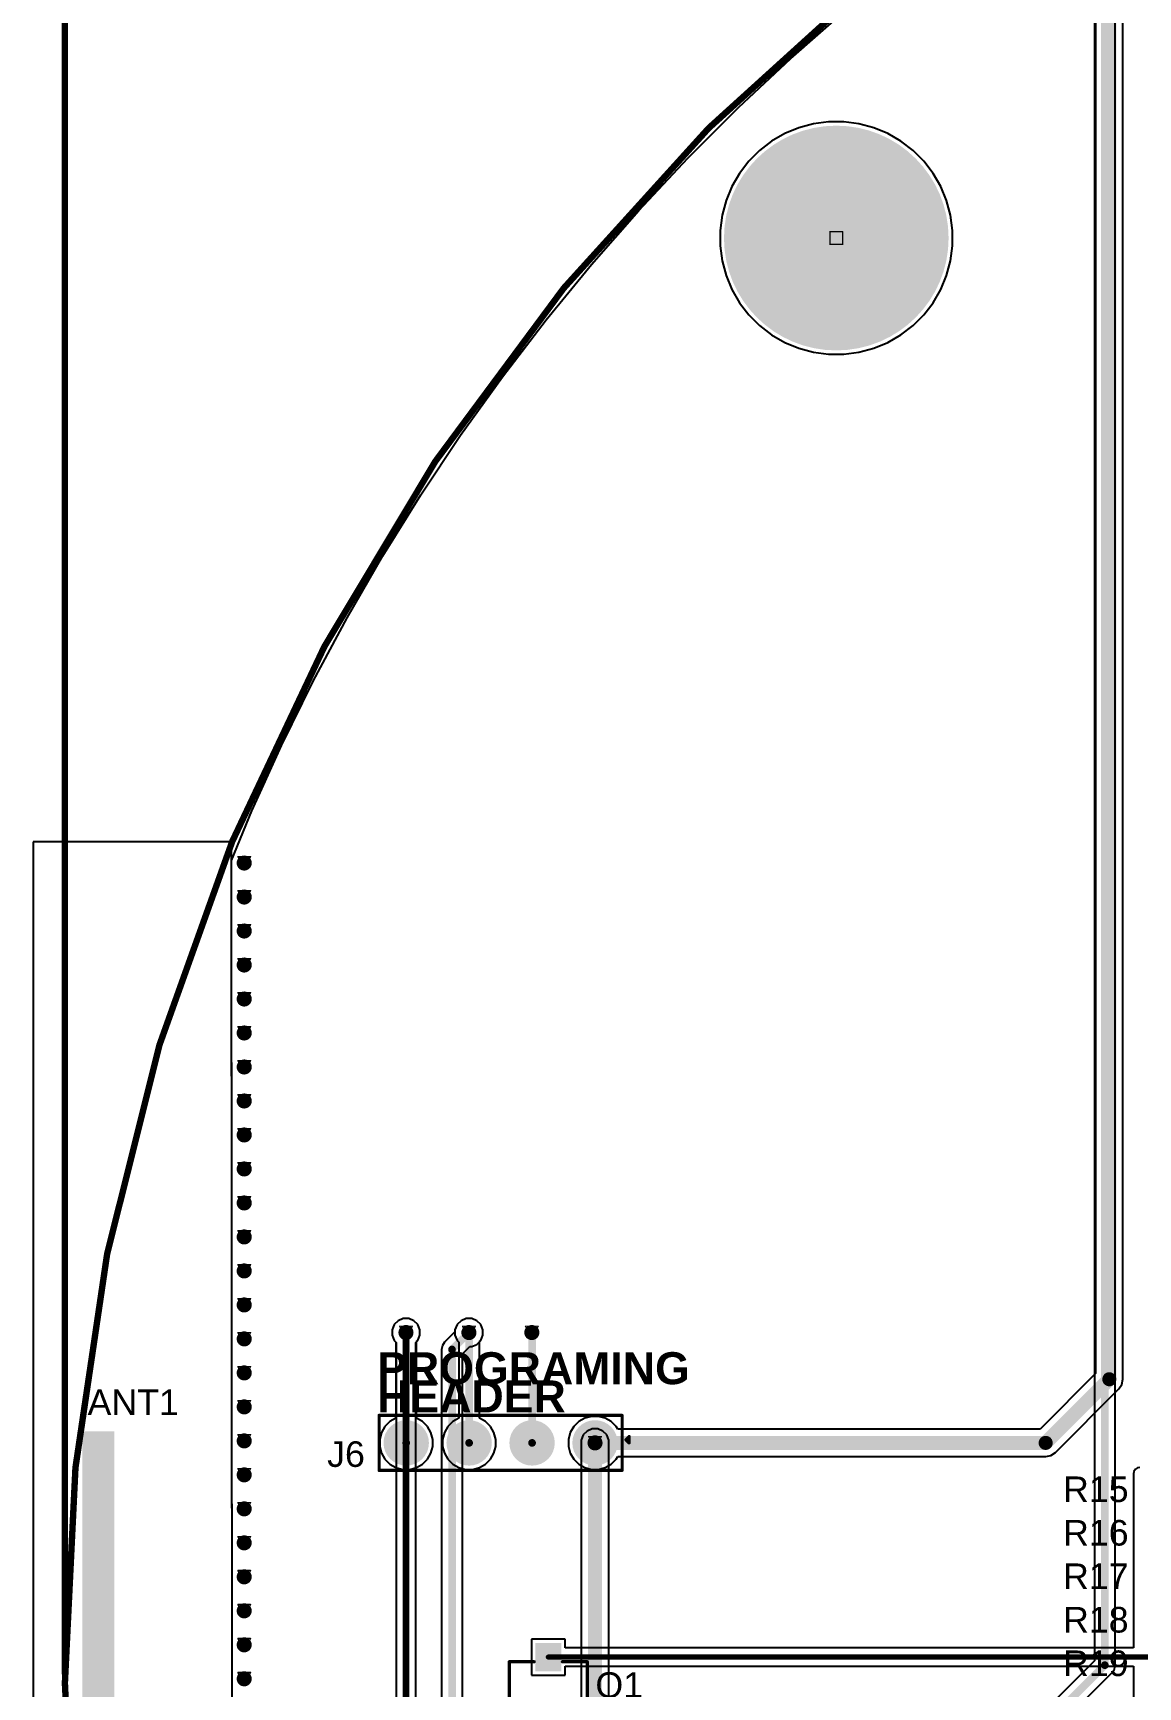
# Model space of a CAD drawing. Header units: inches. Extents: x -89 to 427, y -87 to 99.
# Drawn here: x -88.6 to -44.7, y -0.2 to 65.5 of the extents above; entities that cross this region are included whole.
import ezdxf

# ---------------------------------------------------------------- set-up
doc = ezdxf.new("R2010")
doc.units = ezdxf.units.IN
for name, color, linetype in [('Board_Outline', 56, 'Continuous'), ('Bottom Layer', 5, 'Continuous'), ('Bottom Solder', 6, 'Continuous'), ('Dimension', 6, 'Continuous'), ('Drill Drawing', 1, 'Continuous'), ('Multi-Layer', 9, 'Continuous'), ('Pad Holes', 156, 'Continuous'), ('Top Layer', 1, 'Continuous'), ('Top Overlay', 2, 'Continuous'), ('Top Paste', 8, 'Continuous'), ('Top Solder', 216, 'Continuous'), ('Via Holes', 16, 'Continuous')]:
    doc.layers.add(name, color=color, linetype=linetype)
doc.styles.add('Arial', font='', dxfattribs={"height": 0.2})
doc.styles.add('Arial_Bold', font='', dxfattribs={"height": 0.2})
doc.styles.get('Arial').set_extended_font_data('Arial')
doc.styles.get('Arial_Bold').set_extended_font_data('Arial', bold=True)

msp = doc.modelspace()

# ---------------------------------------------------------------- hatches: boundary and pattern name
at = {"layer": 'Bottom Layer'}
h = msp.add_hatch(color=5, dxfattribs=at)
edge = h.paths.add_edge_path()
edge.add_arc((-56.667, 57.379), 4.36, 0, 360)
h = msp.add_hatch(color=5, dxfattribs=at)
edge = h.paths.add_edge_path()
edge.add_arc((-80.188, 32.562), 0.3, 0, 360)
h = msp.add_hatch(color=5, dxfattribs=at)
edge = h.paths.add_edge_path()
edge.add_arc((-80.188, 31.212), 0.3, 0, 360)
h = msp.add_hatch(color=5, dxfattribs=at)
edge = h.paths.add_edge_path()
edge.add_arc((-80.188, 29.863), 0.3, 0, 360)
h = msp.add_hatch(color=5, dxfattribs=at)
edge = h.paths.add_edge_path()
edge.add_arc((-80.188, 28.513), 0.3, 0, 360)
h = msp.add_hatch(color=5, dxfattribs=at)
edge = h.paths.add_edge_path()
edge.add_arc((-80.188, 27.163), 0.3, 0, 360)
h = msp.add_hatch(color=5, dxfattribs=at)
edge = h.paths.add_edge_path()
edge.add_arc((-80.188, 25.814), 0.3, 0, 360)
h = msp.add_hatch(color=5, dxfattribs=at)
edge = h.paths.add_edge_path()
edge.add_arc((-80.188, 24.464), 0.3, 0, 360)
h = msp.add_hatch(color=5, dxfattribs=at)
edge = h.paths.add_edge_path()
edge.add_arc((-80.188, 23.114), 0.3, 0, 360)
h = msp.add_hatch(color=5, dxfattribs=at)
edge = h.paths.add_edge_path()
edge.add_arc((-80.188, 21.765), 0.3, 0, 360)
h = msp.add_hatch(color=5, dxfattribs=at)
edge = h.paths.add_edge_path()
edge.add_arc((-80.188, 20.415), 0.3, 0, 360)
h = msp.add_hatch(color=5, dxfattribs=at)
edge = h.paths.add_edge_path()
edge.add_arc((-80.188, 19.065), 0.3, 0, 360)
h = msp.add_hatch(color=5, dxfattribs=at)
edge = h.paths.add_edge_path()
edge.add_arc((-80.188, 17.716), 0.3, 0, 360)
h = msp.add_hatch(color=5, dxfattribs=at)
edge = h.paths.add_edge_path()
edge.add_arc((-80.188, 16.366), 0.3, 0, 360)
h = msp.add_hatch(color=5, dxfattribs=at)
edge = h.paths.add_edge_path()
edge.add_arc((-80.188, 15.016), 0.3, 0, 360)
h = msp.add_hatch(color=5, dxfattribs=at)
edge = h.paths.add_edge_path()
edge.add_arc((-80.188, 13.667), 0.3, 0, 360)
h = msp.add_hatch(color=5, dxfattribs=at)
edge = h.paths.add_edge_path()
edge.add_arc((-73.762, 13.919), 0.3, 0, 360)
h = msp.add_hatch(color=5, dxfattribs=at)
edge = h.paths.add_edge_path()
edge.add_arc((-71.262, 13.919), 0.3, 0, 360)
h = msp.add_hatch(color=5, dxfattribs=at)
edge = h.paths.add_edge_path()
edge.add_arc((-68.762, 13.919), 0.3, 0, 360)
h = msp.add_hatch(color=5, dxfattribs=at)
edge = h.paths.add_edge_path()
edge.add_arc((-80.188, 12.317), 0.3, 0, 360)
h = msp.add_hatch(color=5, dxfattribs=at)
edge = h.paths.add_edge_path()
edge.add_arc((-80.188, 10.967), 0.3, 0, 360)
h = msp.add_hatch(color=5, dxfattribs=at)
edge = h.paths.add_edge_path()
edge.add_arc((-80.188, 9.617), 0.3, 0, 360)
h = msp.add_hatch(color=5, dxfattribs=at)
edge = h.paths.add_edge_path()
edge.add_arc((-66.252, 9.538), 0.3, 0, 360)
h = msp.add_hatch(color=5, dxfattribs=at)
edge = h.paths.add_edge_path()
edge.add_arc((-80.188, 8.268), 0.3, 0, 360)
h = msp.add_hatch(color=5, dxfattribs=at)
edge = h.paths.add_edge_path()
edge.add_arc((-80.188, 6.918), 0.3, 0, 360)
h = msp.add_hatch(color=5, dxfattribs=at)
edge = h.paths.add_edge_path()
edge.add_arc((-80.188, 5.568), 0.3, 0, 360)
h = msp.add_hatch(color=5, dxfattribs=at)
edge = h.paths.add_edge_path()
edge.add_arc((-80.188, 4.219), 0.3, 0, 360)
h = msp.add_hatch(color=5, dxfattribs=at)
edge = h.paths.add_edge_path()
edge.add_arc((-80.188, 4.219), 0.3, 0, 360)
h = msp.add_hatch(color=5, dxfattribs=at)
edge = h.paths.add_edge_path()
edge.add_arc((-80.188, 2.869), 0.3, 0, 360)
h = msp.add_hatch(color=5, dxfattribs=at)
edge = h.paths.add_edge_path()
edge.add_arc((-80.188, 1.519), 0.3, 0, 360)
h = msp.add_hatch(color=5, dxfattribs=at)
edge = h.paths.add_edge_path()
edge.add_arc((-80.188, 0.17), 0.3, 0, 360)
at = {"layer": 'Bottom Solder'}
h = msp.add_hatch(color=6, dxfattribs=at)
edge = h.paths.add_edge_path()
edge.add_arc((-56.667, 57.379), 4.462, 0, 360)
at = {"layer": 'Multi-Layer'}
h = msp.add_hatch(color=9, dxfattribs=at)
edge = h.paths.add_edge_path()
edge.add_arc((-56.667, 57.379), 4.36, 0, 360)
at = {"layer": 'Pad Holes'}
h = msp.add_hatch(color=7, dxfattribs=at)
edge = h.paths.add_edge_path()
edge.add_arc((-56.667, 57.379), 2.5, 0, 360)
at = {"layer": 'Top Layer'}
h = msp.add_hatch(color=1, dxfattribs=at)
edge = h.paths.add_edge_path()
edge.add_arc((-56.667, 57.379), 4.36, 0, 360)
h = msp.add_hatch(color=1, dxfattribs=at)
edge = h.paths.add_edge_path()
edge.add_arc((-80.188, 32.562), 0.3, 0, 360)
h = msp.add_hatch(color=1, dxfattribs=at)
edge = h.paths.add_edge_path()
edge.add_arc((-80.188, 31.212), 0.3, 0, 360)
h = msp.add_hatch(color=1, dxfattribs=at)
edge = h.paths.add_edge_path()
edge.add_arc((-80.188, 29.863), 0.3, 0, 360)
h = msp.add_hatch(color=1, dxfattribs=at)
edge = h.paths.add_edge_path()
edge.add_arc((-80.188, 28.513), 0.3, 0, 360)
h = msp.add_hatch(color=1, dxfattribs=at)
edge = h.paths.add_edge_path()
edge.add_arc((-80.188, 27.163), 0.3, 0, 360)
h = msp.add_hatch(color=1, dxfattribs=at)
edge = h.paths.add_edge_path()
edge.add_arc((-80.188, 25.814), 0.3, 0, 360)
h = msp.add_hatch(color=1, dxfattribs=at)
edge = h.paths.add_edge_path()
edge.add_arc((-80.188, 24.464), 0.3, 0, 360)
h = msp.add_hatch(color=1, dxfattribs=at)
edge = h.paths.add_edge_path()
edge.add_arc((-80.188, 23.114), 0.3, 0, 360)
h = msp.add_hatch(color=1, dxfattribs=at)
edge = h.paths.add_edge_path()
edge.add_arc((-80.188, 21.765), 0.3, 0, 360)
h = msp.add_hatch(color=1, dxfattribs=at)
edge = h.paths.add_edge_path()
edge.add_arc((-80.188, 20.415), 0.3, 0, 360)
h = msp.add_hatch(color=1, dxfattribs=at)
edge = h.paths.add_edge_path()
edge.add_arc((-80.188, 19.065), 0.3, 0, 360)
h = msp.add_hatch(color=1, dxfattribs=at)
edge = h.paths.add_edge_path()
edge.add_arc((-80.188, 17.716), 0.3, 0, 360)
h = msp.add_hatch(color=1, dxfattribs=at)
edge = h.paths.add_edge_path()
edge.add_arc((-80.188, 16.366), 0.3, 0, 360)
h = msp.add_hatch(color=1, dxfattribs=at)
edge = h.paths.add_edge_path()
edge.add_arc((-80.188, 15.016), 0.3, 0, 360)
h = msp.add_hatch(color=1, dxfattribs=at)
edge = h.paths.add_edge_path()
edge.add_arc((-80.188, 13.667), 0.3, 0, 360)
h = msp.add_hatch(color=1, dxfattribs=at)
edge = h.paths.add_edge_path()
edge.add_arc((-73.762, 13.919), 0.3, 0, 360)
h = msp.add_hatch(color=1, dxfattribs=at)
edge = h.paths.add_edge_path()
edge.add_arc((-71.262, 13.919), 0.3, 0, 360)
h = msp.add_hatch(color=1, dxfattribs=at)
edge = h.paths.add_edge_path()
edge.add_arc((-68.762, 13.919), 0.3, 0, 360)
h = msp.add_hatch(color=1, dxfattribs=at)
edge = h.paths.add_edge_path()
edge.add_arc((-80.188, 12.317), 0.3, 0, 360)
h = msp.add_hatch(color=1, dxfattribs=at)
edge = h.paths.add_edge_path()
edge.add_arc((-80.188, 10.967), 0.3, 0, 360)
for points in [[(-85.344, 10.001), (-86.614, 10.001), (-86.614, 9.246), (-85.344, 9.246)], [(-68.518, 1.495), (-67.698, 1.495), (-67.698, 0.575), (-68.518, 0.575)]]:
    msp.add_hatch(color=1, dxfattribs=at).paths.add_polyline_path(points)
h = msp.add_hatch(color=1, dxfattribs=at)
edge = h.paths.add_edge_path()
edge.add_arc((-80.188, 9.617), 0.3, 0, 360)
h = msp.add_hatch(color=1, dxfattribs=at)
edge = h.paths.add_edge_path()
edge.add_arc((-73.752, 9.538), 0.8, 0, 360)
h = msp.add_hatch(color=1, dxfattribs=at)
edge = h.paths.add_edge_path()
edge.add_arc((-71.252, 9.538), 0.8, 0, 360)
h = msp.add_hatch(color=1, dxfattribs=at)
edge = h.paths.add_edge_path()
edge.add_arc((-68.752, 9.538), 0.8, 0, 360)
h = msp.add_hatch(color=1, dxfattribs=at)
edge = h.paths.add_edge_path()
edge.add_arc((-66.252, 9.538), 0.8, 0, 360)
h = msp.add_hatch(color=1, dxfattribs=at)
edge = h.paths.add_edge_path()
edge.add_arc((-66.252, 9.538), 0.3, 0, 360)
h = msp.add_hatch(color=1, dxfattribs=at)
edge = h.paths.add_edge_path()
edge.add_arc((-80.188, 8.268), 0.3, 0, 360)
h = msp.add_hatch(color=1, dxfattribs=at)
edge = h.paths.add_edge_path()
edge.add_arc((-80.188, 6.918), 0.3, 0, 360)
h = msp.add_hatch(color=1, dxfattribs=at)
edge = h.paths.add_edge_path()
edge.add_arc((-80.188, 5.568), 0.3, 0, 360)
h = msp.add_hatch(color=1, dxfattribs=at)
edge = h.paths.add_edge_path()
edge.add_arc((-80.188, 4.219), 0.3, 0, 360)
h = msp.add_hatch(color=1, dxfattribs=at)
edge = h.paths.add_edge_path()
edge.add_arc((-80.188, 4.219), 0.3, 0, 360)
h = msp.add_hatch(color=1, dxfattribs=at)
edge = h.paths.add_edge_path()
edge.add_arc((-80.188, 2.869), 0.3, 0, 360)
h = msp.add_hatch(color=1, dxfattribs=at)
edge = h.paths.add_edge_path()
edge.add_arc((-80.188, 1.519), 0.3, 0, 360)
h = msp.add_hatch(color=1, dxfattribs=at)
edge = h.paths.add_edge_path()
edge.add_arc((-80.188, 0.17), 0.3, 0, 360)
at = {"layer": 'Top Paste'}
h = msp.add_hatch(color=8, dxfattribs=at)
edge = h.paths.add_edge_path()
edge.add_arc((-73.752, 9.538), 0.8, 0, 360)
h = msp.add_hatch(color=8, dxfattribs=at)
edge = h.paths.add_edge_path()
edge.add_arc((-71.252, 9.538), 0.8, 0, 360)
h = msp.add_hatch(color=8, dxfattribs=at)
edge = h.paths.add_edge_path()
edge.add_arc((-68.752, 9.538), 0.8, 0, 360)
h = msp.add_hatch(color=8, dxfattribs=at)
edge = h.paths.add_edge_path()
edge.add_arc((-66.252, 9.538), 0.8, 0, 360)
msp.add_hatch(color=8, dxfattribs=at).paths.add_polyline_path([(-68.518, 1.495), (-67.698, 1.495), (-67.698, 0.575), (-68.518, 0.575)])
at = {"layer": 'Top Solder'}
h = msp.add_hatch(color=216, dxfattribs=at)
edge = h.paths.add_edge_path()
edge.add_arc((-56.667, 57.379), 4.462, 0, 360)
h = msp.add_hatch(color=216, dxfattribs=at)
edge = h.paths.add_edge_path()
edge.add_arc((-73.752, 9.538), 0.902, 0, 360)
h = msp.add_hatch(color=216, dxfattribs=at)
edge = h.paths.add_edge_path()
edge.add_arc((-71.252, 9.538), 0.902, 0, 360)
h = msp.add_hatch(color=216, dxfattribs=at)
edge = h.paths.add_edge_path()
edge.add_arc((-68.752, 9.538), 0.902, 0, 360)
h = msp.add_hatch(color=216, dxfattribs=at)
edge = h.paths.add_edge_path()
edge.add_arc((-66.252, 9.538), 0.902, 0, 360)
msp.add_hatch(color=216, dxfattribs=at).paths.add_polyline_path([(-68.619, 1.596), (-67.596, 1.596), (-67.596, 0.473), (-68.619, 0.473)])
at = {"layer": 'Via Holes'}
h = msp.add_hatch(color=7, dxfattribs=at)
edge = h.paths.add_edge_path()
edge.add_arc((-80.188, 32.562), 0.15, 0, 360)
h = msp.add_hatch(color=7, dxfattribs=at)
edge = h.paths.add_edge_path()
edge.add_arc((-80.188, 31.212), 0.15, 0, 360)
h = msp.add_hatch(color=7, dxfattribs=at)
edge = h.paths.add_edge_path()
edge.add_arc((-80.188, 29.863), 0.15, 0, 360)
h = msp.add_hatch(color=7, dxfattribs=at)
edge = h.paths.add_edge_path()
edge.add_arc((-80.188, 28.513), 0.15, 0, 360)
h = msp.add_hatch(color=7, dxfattribs=at)
edge = h.paths.add_edge_path()
edge.add_arc((-80.188, 27.163), 0.15, 0, 360)
h = msp.add_hatch(color=7, dxfattribs=at)
edge = h.paths.add_edge_path()
edge.add_arc((-80.188, 25.814), 0.15, 0, 360)
h = msp.add_hatch(color=7, dxfattribs=at)
edge = h.paths.add_edge_path()
edge.add_arc((-80.188, 24.464), 0.15, 0, 360)
h = msp.add_hatch(color=7, dxfattribs=at)
edge = h.paths.add_edge_path()
edge.add_arc((-80.188, 23.114), 0.15, 0, 360)
h = msp.add_hatch(color=7, dxfattribs=at)
edge = h.paths.add_edge_path()
edge.add_arc((-80.188, 21.765), 0.15, 0, 360)
h = msp.add_hatch(color=7, dxfattribs=at)
edge = h.paths.add_edge_path()
edge.add_arc((-80.188, 20.415), 0.15, 0, 360)
h = msp.add_hatch(color=7, dxfattribs=at)
edge = h.paths.add_edge_path()
edge.add_arc((-80.188, 19.065), 0.15, 0, 360)
h = msp.add_hatch(color=7, dxfattribs=at)
edge = h.paths.add_edge_path()
edge.add_arc((-80.188, 17.716), 0.15, 0, 360)
h = msp.add_hatch(color=7, dxfattribs=at)
edge = h.paths.add_edge_path()
edge.add_arc((-80.188, 16.366), 0.15, 0, 360)
h = msp.add_hatch(color=7, dxfattribs=at)
edge = h.paths.add_edge_path()
edge.add_arc((-80.188, 15.016), 0.15, 0, 360)
h = msp.add_hatch(color=7, dxfattribs=at)
edge = h.paths.add_edge_path()
edge.add_arc((-80.188, 13.667), 0.15, 0, 360)
h = msp.add_hatch(color=7, dxfattribs=at)
edge = h.paths.add_edge_path()
edge.add_arc((-73.762, 13.919), 0.15, 0, 360)
h = msp.add_hatch(color=7, dxfattribs=at)
edge = h.paths.add_edge_path()
edge.add_arc((-71.262, 13.919), 0.15, 0, 360)
h = msp.add_hatch(color=7, dxfattribs=at)
edge = h.paths.add_edge_path()
edge.add_arc((-68.762, 13.919), 0.15, 0, 360)
h = msp.add_hatch(color=7, dxfattribs=at)
edge = h.paths.add_edge_path()
edge.add_arc((-80.188, 12.317), 0.15, 0, 360)
h = msp.add_hatch(color=7, dxfattribs=at)
edge = h.paths.add_edge_path()
edge.add_arc((-80.188, 10.967), 0.15, 0, 360)
h = msp.add_hatch(color=7, dxfattribs=at)
edge = h.paths.add_edge_path()
edge.add_arc((-80.188, 9.617), 0.15, 0, 360)
h = msp.add_hatch(color=7, dxfattribs=at)
edge = h.paths.add_edge_path()
edge.add_arc((-66.252, 9.538), 0.15, 0, 360)
h = msp.add_hatch(color=7, dxfattribs=at)
edge = h.paths.add_edge_path()
edge.add_arc((-80.188, 8.268), 0.15, 0, 360)
h = msp.add_hatch(color=7, dxfattribs=at)
edge = h.paths.add_edge_path()
edge.add_arc((-80.188, 6.918), 0.15, 0, 360)
h = msp.add_hatch(color=7, dxfattribs=at)
edge = h.paths.add_edge_path()
edge.add_arc((-80.188, 5.568), 0.15, 0, 360)
h = msp.add_hatch(color=7, dxfattribs=at)
edge = h.paths.add_edge_path()
edge.add_arc((-80.188, 4.219), 0.15, 0, 360)
h = msp.add_hatch(color=7, dxfattribs=at)
edge = h.paths.add_edge_path()
edge.add_arc((-80.188, 4.219), 0.15, 0, 360)
h = msp.add_hatch(color=7, dxfattribs=at)
edge = h.paths.add_edge_path()
edge.add_arc((-80.188, 2.869), 0.15, 0, 360)
h = msp.add_hatch(color=7, dxfattribs=at)
edge = h.paths.add_edge_path()
edge.add_arc((-80.188, 1.519), 0.15, 0, 360)
h = msp.add_hatch(color=7, dxfattribs=at)
edge = h.paths.add_edge_path()
edge.add_arc((-80.188, 0.17), 0.15, 0, 360)

# ---------------------------------------------------------------- linework, layer by layer
at = {"layer": 'Board_Outline'}
for points, const_width in [([(87.312, 0, 1), (-87.312, 0, 1)], 0.254), ([(-87.376, 0, 1), (-87.249, 0, 1)], 0.127)]:
    msp.add_lwpolyline(points, format="xyb", close=True, dxfattribs=dict(at, const_width=const_width))
at = {"layer": 'Bottom Layer'}
for p, q in [((-46.414, 68.758), (-46.414, 0.883)), ((-45.585, 0.711), (-45.585, 68.586)), ((-58.469, 64.511), (-56.327, 66.39)), ((-60.549, 62.563), (-58.469, 64.511)), ((-62.563, 60.549), (-60.549, 62.563)), ((-58.154, 61.757), (-58.712, 61.526)), ((-57.569, 61.914), (-58.154, 61.757)), ((-56.97, 61.993), (-57.569, 61.914)), ((-56.365, 61.993), (-56.97, 61.993)), ((-55.765, 61.914), (-56.365, 61.993)), ((-55.181, 61.757), (-55.765, 61.914)), ((-54.622, 61.526), (-55.181, 61.757)), ((-59.236, 61.223), (-59.716, 60.855)), ((-58.712, 61.526), (-59.236, 61.223)), ((-54.098, 61.223), (-54.622, 61.526)), ((-53.619, 60.855), (-54.098, 61.223)), ((-64.511, 58.469), (-62.563, 60.549)), ((-60.144, 60.427), (-60.512, 59.948)), ((-59.716, 60.855), (-60.144, 60.427)), ((-53.191, 60.427), (-53.619, 60.855)), ((-52.823, 59.948), (-53.191, 60.427)), ((-60.512, 59.948), (-60.814, 59.424)), ((-52.52, 59.424), (-52.823, 59.948)), ((-60.814, 59.424), (-61.046, 58.865)), ((-52.289, 58.865), (-52.52, 59.424)), ((-66.39, 56.327), (-64.511, 58.469)), ((-61.046, 58.865), (-61.202, 58.281)), ((-52.132, 58.281), (-52.289, 58.865)), ((-61.202, 58.281), (-61.281, 57.681)), ((-52.053, 57.681), (-52.132, 58.281)), ((-61.281, 57.681), (-61.281, 57.076)), ((-52.053, 57.076), (-52.053, 57.681)), ((-61.281, 57.076), (-61.202, 56.477)), ((-61.202, 56.477), (-61.046, 55.892)), ((-52.289, 55.892), (-52.132, 56.477)), ((-52.132, 56.477), (-52.053, 57.076)), ((-68.197, 54.125), (-66.39, 56.327)), ((-61.046, 55.892), (-60.814, 55.334)), ((-52.52, 55.334), (-52.289, 55.892)), ((-60.814, 55.334), (-60.512, 54.81)), ((-52.823, 54.81), (-52.52, 55.334)), ((-60.512, 54.81), (-60.144, 54.33)), ((-53.191, 54.33), (-52.823, 54.81)), ((-69.931, 51.865), (-68.197, 54.125)), ((-60.144, 54.33), (-59.716, 53.902)), ((-59.716, 53.902), (-59.236, 53.534)), ((-54.098, 53.534), (-53.619, 53.902)), ((-53.619, 53.902), (-53.191, 54.33)), ((-59.236, 53.534), (-58.712, 53.232)), ((-58.712, 53.232), (-58.154, 53)), ((-55.181, 53), (-54.622, 53.232)), ((-54.622, 53.232), (-54.098, 53.534)), ((-58.154, 53), (-57.569, 52.844)), ((-57.569, 52.844), (-56.97, 52.765)), ((-56.97, 52.765), (-56.365, 52.765)), ((-56.365, 52.765), (-55.765, 52.844)), ((-55.765, 52.844), (-55.181, 53)), ((-71.591, 49.549), (-69.931, 51.865)), ((-73.174, 47.18), (-71.591, 49.549)), ((-74.678, 44.76), (-73.174, 47.18)), ((-76.103, 42.293), (-74.678, 44.76)), ((-77.446, 39.78), (-76.103, 42.293)), ((-78.706, 37.225), (-77.446, 39.78)), ((-79.882, 34.63), (-78.706, 37.225)), ((-80.698, 32.66), (-79.882, 34.63)), ((-80.644, -32.791), (-80.698, 32.66)), ((-73.872, 14.473), (-74.075, 14.389)), ((-73.651, 14.473), (-73.872, 14.473)), ((-73.448, 14.389), (-73.651, 14.473)), ((-71.372, 14.473), (-71.575, 14.389)), ((-71.151, 14.473), (-71.372, 14.473)), ((-70.948, 14.389), (-71.151, 14.473)), ((-74.231, 14.233), (-74.316, 14.029)), ((-74.316, 14.029), (-74.316, 13.809)), ((-74.316, 13.809), (-74.231, 13.605)), ((-74.075, 14.389), (-74.231, 14.233)), ((-73.292, 14.233), (-73.448, 14.389)), ((-73.208, 14.029), (-73.292, 14.233)), ((-73.292, 13.605), (-73.208, 13.809)), ((-73.208, 13.809), (-73.208, 14.029)), ((-71.816, 13.951), (-72.226, 13.541)), ((-71.731, 14.233), (-71.816, 14.029)), ((-71.816, 14.029), (-71.816, 13.951)), ((-71.575, 14.389), (-71.731, 14.233)), ((-70.792, 14.233), (-70.948, 14.389)), ((-70.708, 14.029), (-70.792, 14.233)), ((-70.792, 13.605), (-70.708, 13.809)), ((-70.708, 13.809), (-70.708, 14.029)), ((-74.231, 13.605), (-74.15, 13.524)), ((-74.15, 13.524), (-74.15, -6.666)), ((-73.373, 13.524), (-73.292, 13.605)), ((-73.373, -6.666), (-73.373, 13.524)), ((-72.316, 13.407), (-72.347, 13.248)), ((-72.347, 13.248), (-72.347, -5.981)), ((-72.226, 13.541), (-72.316, 13.407)), ((-71.518, 13.076), (-71.23, 13.365)), ((-71.23, 13.365), (-71.151, 13.365)), ((-71.151, 13.365), (-70.948, 13.45)), ((-70.948, 13.45), (-70.792, 13.605)), ((-71.518, -5.981), (-71.518, 13.076)), ((-66.722, 9.852), (-66.806, 9.648)), ((-66.566, 10.007), (-66.722, 9.852)), ((-66.363, 10.092), (-66.566, 10.007)), ((-66.142, 10.092), (-66.363, 10.092)), ((-65.939, 10.007), (-66.142, 10.092)), ((-65.783, 9.852), (-65.939, 10.007)), ((-65.698, 9.648), (-65.783, 9.852)), ((-66.806, 9.648), (-66.806, 9.428)), ((-66.806, 9.428), (-66.796, 9.403)), ((-66.796, 9.403), (-66.796, -2.603)), ((-65.709, 9.403), (-65.698, 9.428)), ((-65.709, -2.829), (-65.709, 9.403)), ((-65.698, 9.428), (-65.698, 9.648)), ((-46.414, 0.883), (-50.083, -2.786)), ((-45.617, 0.553), (-45.585, 0.711)), ((-49.618, -3.493), (-45.706, 0.418)), ((-45.706, 0.418), (-45.617, 0.553))]:
    msp.add_line(p, q, dxfattribs=at)
for points, const_width in [([(-45.999, 0.711), (-45.999, 68.758)], 0.305), ([(-73.762, -7.061), (-73.762, 13.945)], 0.254), ([(-71.933, 13.248), (-71.262, 13.919)], 0.305), ([(-71.933, -6.35), (-71.933, 13.248)], 0.305), ([(-66.252, -2.829), (-66.252, 9.538)], 0.559), ([(-49.911, -3.2), (-45.999, 0.711)], 0.305)]:
    msp.add_lwpolyline(points, dxfattribs=dict(at, const_width=const_width))
for points, const_width in [([(-73.825, 13.945, 1), (-73.698, 13.945, 1)], 0.127), ([(-71.338, 13.919, 1), (-71.185, 13.919, 1)], 0.152), ([(-72.009, 13.248, 1), (-71.857, 13.248, 1)], 0.152), ([(-72.009, 13.248, 1), (-71.857, 13.248, 1)], 0.152), ([(-66.392, 9.538, 1), (-66.113, 9.538, 1)], 0.279), ([(-46.076, 0.711, 1), (-45.923, 0.711, 1)], 0.152), ([(-46.076, 0.711, 1), (-45.923, 0.711, 1)], 0.152)]:
    msp.add_lwpolyline(points, format="xyb", close=True, dxfattribs=dict(at, const_width=const_width))
at = {"layer": 'Dimension', "const_width": 0.254}
msp.add_lwpolyline([(-87.312, 0.381), (-87.312, 98.831)], dxfattribs=at)
at = {"layer": 'Dimension', "const_width": 0.127}
msp.add_lwpolyline([(-87.376, 0.381, 1), (-87.249, 0.381, 1)], format="xyb", close=True, dxfattribs=at)
at = {"layer": 'Drill Drawing', "const_width": 0.0508}
for points in [[(-56.921, 57.633), (-56.413, 57.633)], [(-56.921, 57.125), (-56.921, 57.633)], [(-56.921, 57.125), (-56.413, 57.125)], [(-56.413, 57.125), (-56.413, 57.633)], [(-80.442, 32.816), (-79.934, 32.816)], [(-80.442, 32.816), (-80.188, 32.308)], [(-80.188, 32.308), (-79.934, 32.816)], [(-80.442, 31.466), (-79.934, 31.466)], [(-80.442, 31.466), (-80.188, 30.958)], [(-80.188, 30.958), (-79.934, 31.466)], [(-80.442, 30.117), (-79.934, 30.117)], [(-80.442, 30.117), (-80.188, 29.609)], [(-80.188, 29.609), (-79.934, 30.117)], [(-80.442, 28.767), (-79.934, 28.767)], [(-80.442, 28.767), (-80.188, 28.259)], [(-80.188, 28.259), (-79.934, 28.767)], [(-80.442, 27.417), (-79.934, 27.417)], [(-80.442, 27.417), (-80.188, 26.909)], [(-80.188, 26.909), (-79.934, 27.417)], [(-80.442, 26.068), (-79.934, 26.068)], [(-80.442, 26.068), (-80.188, 25.56)], [(-80.188, 25.56), (-79.934, 26.068)], [(-80.442, 24.718), (-79.934, 24.718)], [(-80.442, 24.718), (-80.188, 24.21)], [(-80.188, 24.21), (-79.934, 24.718)], [(-80.442, 23.368), (-79.934, 23.368)], [(-80.442, 23.368), (-80.188, 22.86)], [(-80.188, 22.86), (-79.934, 23.368)], [(-80.442, 22.019), (-79.934, 22.019)], [(-80.442, 22.019), (-80.188, 21.511)], [(-80.188, 21.511), (-79.934, 22.019)], [(-80.442, 20.669), (-79.934, 20.669)], [(-80.442, 20.669), (-80.188, 20.161)], [(-80.188, 20.161), (-79.934, 20.669)], [(-80.442, 19.319), (-79.934, 19.319)], [(-80.442, 19.319), (-80.188, 18.811)], [(-80.188, 18.811), (-79.934, 19.319)], [(-80.442, 17.97), (-79.934, 17.97)], [(-80.442, 17.97), (-80.188, 17.462)], [(-80.188, 17.462), (-79.934, 17.97)], [(-80.442, 16.62), (-79.934, 16.62)], [(-80.442, 16.62), (-80.188, 16.112)], [(-80.188, 16.112), (-79.934, 16.62)], [(-80.442, 15.27), (-79.934, 15.27)], [(-80.442, 15.27), (-80.188, 14.762)], [(-80.188, 14.762), (-79.934, 15.27)], [(-80.442, 13.921), (-79.934, 13.921)], [(-80.442, 13.921), (-80.188, 13.413)], [(-80.188, 13.413), (-79.934, 13.921)], [(-74.016, 14.173), (-73.508, 14.173)], [(-74.016, 14.173), (-73.762, 13.665)], [(-73.762, 13.665), (-73.508, 14.173)], [(-71.516, 14.173), (-71.008, 14.173)], [(-71.516, 14.173), (-71.262, 13.665)], [(-71.262, 13.665), (-71.008, 14.173)], [(-69.016, 14.173), (-68.508, 14.173)], [(-69.016, 14.173), (-68.762, 13.665)], [(-68.762, 13.665), (-68.508, 14.173)], [(-80.442, 12.571), (-79.934, 12.571)], [(-80.442, 12.571), (-80.188, 12.063)], [(-80.188, 12.063), (-79.934, 12.571)], [(-80.442, 11.221), (-79.934, 11.221)], [(-80.442, 11.221), (-80.188, 10.713)], [(-80.188, 10.713), (-79.934, 11.221)], [(-80.442, 9.871), (-79.934, 9.871)], [(-80.442, 9.871), (-80.188, 9.363)], [(-80.188, 9.363), (-79.934, 9.871)], [(-66.506, 9.792), (-65.998, 9.792)], [(-66.506, 9.792), (-66.252, 9.284)], [(-66.252, 9.284), (-65.998, 9.792)], [(-80.442, 8.522), (-79.934, 8.522)], [(-80.442, 8.522), (-80.188, 8.014)], [(-80.188, 8.014), (-79.934, 8.522)], [(-80.442, 7.172), (-79.934, 7.172)], [(-80.442, 7.172), (-80.188, 6.664)], [(-80.188, 6.664), (-79.934, 7.172)], [(-80.442, 5.822), (-79.934, 5.822)], [(-80.442, 5.822), (-80.188, 5.314)], [(-80.188, 5.314), (-79.934, 5.822)], [(-80.442, 4.473), (-79.934, 4.473)], [(-80.442, 4.473), (-80.188, 3.965)], [(-80.188, 3.965), (-79.934, 4.473)], [(-80.442, 3.123), (-79.934, 3.123)], [(-80.442, 3.123), (-80.188, 2.615)], [(-80.188, 2.615), (-79.934, 3.123)], [(-80.442, 1.773), (-79.934, 1.773)], [(-80.442, 1.773), (-80.188, 1.265)], [(-80.188, 1.265), (-79.934, 1.773)], [(-80.442, 0.424), (-79.934, 0.424)], [(-80.442, 0.424), (-80.188, -0.084)], [(-80.188, -0.084), (-79.934, 0.424)]]:
    msp.add_lwpolyline(points, dxfattribs=at)
at = {"layer": 'Drill Drawing', "const_width": 0.0254}
for points in [[(-56.934, 57.633, 1), (-56.909, 57.633, 1)], [(-56.934, 57.633, 1), (-56.909, 57.633, 1)], [(-56.934, 57.125, 1), (-56.909, 57.125, 1)], [(-56.934, 57.125, 1), (-56.909, 57.125, 1)], [(-56.426, 57.633, 1), (-56.401, 57.633, 1)], [(-56.426, 57.633, 1), (-56.401, 57.633, 1)], [(-56.426, 57.125, 1), (-56.401, 57.125, 1)], [(-56.426, 57.125, 1), (-56.401, 57.125, 1)], [(-80.454, 32.816, 1), (-80.429, 32.816, 1)], [(-80.454, 32.816, 1), (-80.429, 32.816, 1)], [(-79.947, 32.816, 1), (-79.921, 32.816, 1)], [(-79.947, 32.816, 1), (-79.921, 32.816, 1)], [(-80.201, 32.308, 1), (-80.175, 32.308, 1)], [(-80.201, 32.308, 1), (-80.175, 32.308, 1)], [(-80.454, 31.466, 1), (-80.429, 31.466, 1)], [(-80.454, 31.466, 1), (-80.429, 31.466, 1)], [(-80.201, 30.958, 1), (-80.175, 30.958, 1)], [(-80.201, 30.958, 1), (-80.175, 30.958, 1)], [(-79.947, 31.466, 1), (-79.921, 31.466, 1)], [(-79.947, 31.466, 1), (-79.921, 31.466, 1)], [(-80.454, 30.117, 1), (-80.429, 30.117, 1)], [(-80.454, 30.117, 1), (-80.429, 30.117, 1)], [(-80.201, 29.609, 1), (-80.175, 29.609, 1)], [(-80.201, 29.609, 1), (-80.175, 29.609, 1)], [(-79.947, 30.117, 1), (-79.921, 30.117, 1)], [(-79.947, 30.117, 1), (-79.921, 30.117, 1)], [(-80.454, 28.767, 1), (-80.429, 28.767, 1)], [(-80.454, 28.767, 1), (-80.429, 28.767, 1)], [(-80.201, 28.259, 1), (-80.175, 28.259, 1)], [(-80.201, 28.259, 1), (-80.175, 28.259, 1)], [(-79.947, 28.767, 1), (-79.921, 28.767, 1)], [(-79.947, 28.767, 1), (-79.921, 28.767, 1)], [(-80.454, 27.417, 1), (-80.429, 27.417, 1)], [(-80.454, 27.417, 1), (-80.429, 27.417, 1)], [(-80.201, 26.909, 1), (-80.175, 26.909, 1)], [(-80.201, 26.909, 1), (-80.175, 26.909, 1)], [(-79.947, 27.417, 1), (-79.921, 27.417, 1)], [(-79.947, 27.417, 1), (-79.921, 27.417, 1)], [(-80.454, 26.068, 1), (-80.429, 26.068, 1)], [(-80.454, 26.068, 1), (-80.429, 26.068, 1)], [(-79.947, 26.068, 1), (-79.921, 26.068, 1)], [(-79.947, 26.068, 1), (-79.921, 26.068, 1)], [(-80.201, 25.56, 1), (-80.175, 25.56, 1)], [(-80.201, 25.56, 1), (-80.175, 25.56, 1)], [(-80.454, 24.718, 1), (-80.429, 24.718, 1)], [(-80.454, 24.718, 1), (-80.429, 24.718, 1)], [(-79.947, 24.718, 1), (-79.921, 24.718, 1)], [(-79.947, 24.718, 1), (-79.921, 24.718, 1)], [(-80.201, 24.21, 1), (-80.175, 24.21, 1)], [(-80.201, 24.21, 1), (-80.175, 24.21, 1)], [(-80.454, 23.368, 1), (-80.429, 23.368, 1)], [(-80.454, 23.368, 1), (-80.429, 23.368, 1)], [(-79.947, 23.368, 1), (-79.921, 23.368, 1)], [(-79.947, 23.368, 1), (-79.921, 23.368, 1)], [(-80.201, 22.86, 1), (-80.175, 22.86, 1)], [(-80.201, 22.86, 1), (-80.175, 22.86, 1)], [(-80.454, 22.019, 1), (-80.429, 22.019, 1)], [(-80.454, 22.019, 1), (-80.429, 22.019, 1)], [(-79.947, 22.019, 1), (-79.921, 22.019, 1)], [(-79.947, 22.019, 1), (-79.921, 22.019, 1)], [(-80.201, 21.511, 1), (-80.175, 21.511, 1)], [(-80.201, 21.511, 1), (-80.175, 21.511, 1)], [(-80.454, 20.669, 1), (-80.429, 20.669, 1)], [(-80.454, 20.669, 1), (-80.429, 20.669, 1)], [(-79.947, 20.669, 1), (-79.921, 20.669, 1)], [(-79.947, 20.669, 1), (-79.921, 20.669, 1)], [(-80.201, 20.161, 1), (-80.175, 20.161, 1)], [(-80.201, 20.161, 1), (-80.175, 20.161, 1)], [(-80.454, 19.319, 1), (-80.429, 19.319, 1)], [(-80.454, 19.319, 1), (-80.429, 19.319, 1)], [(-79.947, 19.319, 1), (-79.921, 19.319, 1)], [(-79.947, 19.319, 1), (-79.921, 19.319, 1)], [(-80.201, 18.811, 1), (-80.175, 18.811, 1)], [(-80.201, 18.811, 1), (-80.175, 18.811, 1)], [(-80.454, 17.97, 1), (-80.429, 17.97, 1)], [(-80.454, 17.97, 1), (-80.429, 17.97, 1)], [(-79.947, 17.97, 1), (-79.921, 17.97, 1)], [(-79.947, 17.97, 1), (-79.921, 17.97, 1)], [(-80.201, 17.462, 1), (-80.175, 17.462, 1)], [(-80.201, 17.462, 1), (-80.175, 17.462, 1)], [(-80.454, 16.62, 1), (-80.429, 16.62, 1)], [(-80.454, 16.62, 1), (-80.429, 16.62, 1)], [(-79.947, 16.62, 1), (-79.921, 16.62, 1)], [(-79.947, 16.62, 1), (-79.921, 16.62, 1)], [(-80.201, 16.112, 1), (-80.175, 16.112, 1)], [(-80.201, 16.112, 1), (-80.175, 16.112, 1)], [(-80.454, 15.27, 1), (-80.429, 15.27, 1)], [(-80.454, 15.27, 1), (-80.429, 15.27, 1)], [(-79.947, 15.27, 1), (-79.921, 15.27, 1)], [(-79.947, 15.27, 1), (-79.921, 15.27, 1)], [(-80.201, 14.762, 1), (-80.175, 14.762, 1)], [(-80.201, 14.762, 1), (-80.175, 14.762, 1)], [(-80.454, 13.921, 1), (-80.429, 13.921, 1)], [(-80.454, 13.921, 1), (-80.429, 13.921, 1)], [(-79.947, 13.921, 1), (-79.921, 13.921, 1)], [(-79.947, 13.921, 1), (-79.921, 13.921, 1)], [(-74.028, 14.173, 1), (-74.003, 14.173, 1)], [(-74.028, 14.173, 1), (-74.003, 14.173, 1)], [(-73.52, 14.173, 1), (-73.495, 14.173, 1)], [(-73.52, 14.173, 1), (-73.495, 14.173, 1)], [(-71.528, 14.173, 1), (-71.503, 14.173, 1)], [(-71.528, 14.173, 1), (-71.503, 14.173, 1)], [(-71.02, 14.173, 1), (-70.995, 14.173, 1)], [(-71.02, 14.173, 1), (-70.995, 14.173, 1)], [(-69.028, 14.173, 1), (-69.003, 14.173, 1)], [(-69.028, 14.173, 1), (-69.003, 14.173, 1)], [(-68.52, 14.173, 1), (-68.495, 14.173, 1)], [(-68.52, 14.173, 1), (-68.495, 14.173, 1)], [(-80.201, 13.413, 1), (-80.175, 13.413, 1)], [(-80.201, 13.413, 1), (-80.175, 13.413, 1)], [(-73.774, 13.665, 1), (-73.749, 13.665, 1)], [(-73.774, 13.665, 1), (-73.749, 13.665, 1)], [(-71.274, 13.665, 1), (-71.249, 13.665, 1)], [(-71.274, 13.665, 1), (-71.249, 13.665, 1)], [(-68.774, 13.665, 1), (-68.749, 13.665, 1)], [(-68.774, 13.665, 1), (-68.749, 13.665, 1)], [(-80.454, 12.571, 1), (-80.429, 12.571, 1)], [(-80.454, 12.571, 1), (-80.429, 12.571, 1)], [(-79.947, 12.571, 1), (-79.921, 12.571, 1)], [(-79.947, 12.571, 1), (-79.921, 12.571, 1)], [(-80.201, 12.063, 1), (-80.175, 12.063, 1)], [(-80.201, 12.063, 1), (-80.175, 12.063, 1)], [(-80.454, 11.221, 1), (-80.429, 11.221, 1)], [(-80.454, 11.221, 1), (-80.429, 11.221, 1)], [(-79.947, 11.221, 1), (-79.921, 11.221, 1)], [(-79.947, 11.221, 1), (-79.921, 11.221, 1)], [(-80.201, 10.713, 1), (-80.175, 10.713, 1)], [(-80.201, 10.713, 1), (-80.175, 10.713, 1)], [(-80.454, 9.871, 1), (-80.429, 9.871, 1)], [(-80.454, 9.871, 1), (-80.429, 9.871, 1)], [(-79.947, 9.871, 1), (-79.921, 9.871, 1)], [(-79.947, 9.871, 1), (-79.921, 9.871, 1)], [(-80.201, 9.363, 1), (-80.175, 9.363, 1)], [(-80.201, 9.363, 1), (-80.175, 9.363, 1)], [(-66.519, 9.792, 1), (-66.494, 9.792, 1)], [(-66.519, 9.792, 1), (-66.494, 9.792, 1)], [(-66.265, 9.284, 1), (-66.24, 9.284, 1)], [(-66.265, 9.284, 1), (-66.24, 9.284, 1)], [(-66.011, 9.792, 1), (-65.986, 9.792, 1)], [(-66.011, 9.792, 1), (-65.986, 9.792, 1)], [(-80.454, 8.522, 1), (-80.429, 8.522, 1)], [(-80.454, 8.522, 1), (-80.429, 8.522, 1)], [(-79.947, 8.522, 1), (-79.921, 8.522, 1)], [(-79.947, 8.522, 1), (-79.921, 8.522, 1)], [(-80.201, 8.014, 1), (-80.175, 8.014, 1)], [(-80.201, 8.014, 1), (-80.175, 8.014, 1)], [(-80.454, 7.172, 1), (-80.429, 7.172, 1)], [(-80.454, 7.172, 1), (-80.429, 7.172, 1)], [(-80.201, 6.664, 1), (-80.175, 6.664, 1)], [(-80.201, 6.664, 1), (-80.175, 6.664, 1)], [(-79.947, 7.172, 1), (-79.921, 7.172, 1)], [(-79.947, 7.172, 1), (-79.921, 7.172, 1)], [(-80.454, 5.822, 1), (-80.429, 5.822, 1)], [(-80.454, 5.822, 1), (-80.429, 5.822, 1)], [(-80.201, 5.314, 1), (-80.175, 5.314, 1)], [(-80.201, 5.314, 1), (-80.175, 5.314, 1)], [(-79.947, 5.822, 1), (-79.921, 5.822, 1)], [(-79.947, 5.822, 1), (-79.921, 5.822, 1)], [(-80.454, 4.473, 1), (-80.429, 4.473, 1)], [(-80.454, 4.473, 1), (-80.429, 4.473, 1)], [(-80.201, 3.965, 1), (-80.175, 3.965, 1)], [(-80.201, 3.965, 1), (-80.175, 3.965, 1)], [(-79.947, 4.473, 1), (-79.921, 4.473, 1)], [(-79.947, 4.473, 1), (-79.921, 4.473, 1)], [(-80.454, 3.123, 1), (-80.429, 3.123, 1)], [(-80.454, 3.123, 1), (-80.429, 3.123, 1)], [(-80.201, 2.615, 1), (-80.175, 2.615, 1)], [(-80.201, 2.615, 1), (-80.175, 2.615, 1)], [(-79.947, 3.123, 1), (-79.921, 3.123, 1)], [(-79.947, 3.123, 1), (-79.921, 3.123, 1)], [(-80.454, 1.773, 1), (-80.429, 1.773, 1)], [(-80.454, 1.773, 1), (-80.429, 1.773, 1)], [(-79.947, 1.773, 1), (-79.921, 1.773, 1)], [(-79.947, 1.773, 1), (-79.921, 1.773, 1)], [(-80.201, 1.265, 1), (-80.175, 1.265, 1)], [(-80.201, 1.265, 1), (-80.175, 1.265, 1)], [(-80.454, 0.424, 1), (-80.429, 0.424, 1)], [(-80.454, 0.424, 1), (-80.429, 0.424, 1)], [(-79.947, 0.424, 1), (-79.921, 0.424, 1)], [(-79.947, 0.424, 1), (-79.921, 0.424, 1)], [(-80.201, -0.084, 1), (-80.175, -0.084, 1)], [(-80.201, -0.084, 1), (-80.175, -0.084, 1)]]:
    msp.add_lwpolyline(points, format="xyb", close=True, dxfattribs=at)
at = {"layer": 'Multi-Layer'}
for p, q in [((-88.57, 33.401), (-88.576, -33.63)), ((-80.698, 33.401), (-88.57, 33.401)), ((-80.643, -33.63), (-80.698, 33.401))]:
    msp.add_line(p, q, dxfattribs=at)
at = {"layer": 'Top Layer'}
for p, q in [((-58.469, 64.511), (-56.327, 66.39)), ((-46.365, 66.167), (-46.365, 12.29)), ((-45.278, 12.065), (-45.278, 65.942)), ((-60.549, 62.563), (-58.469, 64.511)), ((-62.563, 60.549), (-60.549, 62.563)), ((-58.154, 61.757), (-58.712, 61.526)), ((-57.569, 61.914), (-58.154, 61.757)), ((-56.97, 61.993), (-57.569, 61.914)), ((-56.365, 61.993), (-56.97, 61.993)), ((-55.765, 61.914), (-56.365, 61.993)), ((-55.181, 61.757), (-55.765, 61.914)), ((-54.622, 61.526), (-55.181, 61.757)), ((-59.236, 61.223), (-59.716, 60.855)), ((-58.712, 61.526), (-59.236, 61.223)), ((-54.098, 61.223), (-54.622, 61.526)), ((-53.619, 60.855), (-54.098, 61.223)), ((-64.511, 58.469), (-62.563, 60.549)), ((-60.144, 60.427), (-60.512, 59.948)), ((-59.716, 60.855), (-60.144, 60.427)), ((-53.191, 60.427), (-53.619, 60.855)), ((-52.823, 59.948), (-53.191, 60.427)), ((-60.512, 59.948), (-60.814, 59.424)), ((-52.52, 59.424), (-52.823, 59.948)), ((-60.814, 59.424), (-61.046, 58.865)), ((-52.289, 58.865), (-52.52, 59.424)), ((-66.39, 56.327), (-64.511, 58.469)), ((-61.046, 58.865), (-61.202, 58.281)), ((-52.132, 58.281), (-52.289, 58.865)), ((-61.202, 58.281), (-61.281, 57.681)), ((-52.053, 57.681), (-52.132, 58.281)), ((-61.281, 57.681), (-61.281, 57.076)), ((-52.053, 57.076), (-52.053, 57.681)), ((-61.281, 57.076), (-61.202, 56.477)), ((-61.202, 56.477), (-61.046, 55.892)), ((-52.289, 55.892), (-52.132, 56.477)), ((-52.132, 56.477), (-52.053, 57.076)), ((-68.197, 54.125), (-66.39, 56.327)), ((-61.046, 55.892), (-60.814, 55.334)), ((-52.52, 55.334), (-52.289, 55.892)), ((-60.814, 55.334), (-60.512, 54.81)), ((-52.823, 54.81), (-52.52, 55.334)), ((-60.512, 54.81), (-60.144, 54.33)), ((-53.191, 54.33), (-52.823, 54.81)), ((-69.931, 51.865), (-68.197, 54.125)), ((-60.144, 54.33), (-59.716, 53.902)), ((-59.716, 53.902), (-59.236, 53.534)), ((-54.098, 53.534), (-53.619, 53.902)), ((-53.619, 53.902), (-53.191, 54.33)), ((-59.236, 53.534), (-58.712, 53.232)), ((-58.712, 53.232), (-58.154, 53)), ((-55.181, 53), (-54.622, 53.232)), ((-54.622, 53.232), (-54.098, 53.534)), ((-58.154, 53), (-57.569, 52.844)), ((-57.569, 52.844), (-56.97, 52.765)), ((-56.97, 52.765), (-56.365, 52.765)), ((-56.365, 52.765), (-55.765, 52.844)), ((-55.765, 52.844), (-55.181, 53)), ((-71.591, 49.549), (-69.931, 51.865)), ((-73.174, 47.18), (-71.591, 49.549)), ((-74.678, 44.76), (-73.174, 47.18)), ((-76.103, 42.293), (-74.678, 44.76)), ((-77.446, 39.78), (-76.103, 42.293)), ((-78.706, 37.225), (-77.446, 39.78)), ((-79.882, 34.63), (-78.706, 37.225)), ((-80.698, 32.66), (-79.882, 34.63)), ((-80.665, -7.112), (-80.698, 32.66)), ((-73.872, 14.473), (-74.075, 14.389)), ((-73.651, 14.473), (-73.872, 14.473)), ((-73.448, 14.389), (-73.651, 14.473)), ((-71.372, 14.473), (-71.575, 14.389)), ((-71.151, 14.473), (-71.372, 14.473)), ((-70.948, 14.389), (-71.151, 14.473)), ((-74.231, 14.233), (-74.316, 14.029)), ((-74.316, 14.029), (-74.316, 13.809)), ((-74.316, 13.809), (-74.231, 13.605)), ((-74.075, 14.389), (-74.231, 14.233)), ((-73.292, 14.233), (-73.448, 14.389)), ((-73.208, 14.029), (-73.292, 14.233)), ((-73.292, 13.605), (-73.208, 13.809)), ((-73.208, 13.809), (-73.208, 14.029)), ((-71.731, 14.233), (-71.816, 14.029)), ((-71.816, 14.029), (-71.816, 13.809)), ((-71.816, 13.809), (-71.731, 13.605)), ((-71.575, 14.389), (-71.731, 14.233)), ((-70.792, 14.233), (-70.948, 14.389)), ((-70.708, 14.029), (-70.792, 14.233)), ((-70.792, 13.605), (-70.708, 13.809)), ((-70.708, 13.809), (-70.708, 14.029)), ((-74.231, 13.605), (-74.167, 13.541)), ((-74.167, 13.541), (-74.167, 10.516)), ((-73.338, 13.559), (-73.292, 13.605)), ((-73.338, 10.516), (-73.338, 13.559)), ((-71.731, 13.605), (-71.667, 13.541)), ((-71.667, 13.541), (-71.667, 10.516)), ((-70.838, 13.559), (-70.792, 13.605)), ((-70.838, 10.516), (-70.838, 13.559)), ((-46.365, 12.29), (-48.574, 10.082)), ((-45.437, 11.68), (-45.319, 11.857)), ((-45.319, 11.857), (-45.278, 12.065)), ((-47.964, 9.153), (-45.437, 11.68)), ((-74.167, 10.516), (-74.4, 10.381)), ((-73.105, 10.381), (-73.338, 10.516)), ((-71.667, 10.516), (-71.9, 10.381)), ((-70.605, 10.381), (-70.838, 10.516)), ((-66.659, 10.52), (-66.9, 10.381)), ((-66.391, 10.592), (-66.659, 10.52)), ((-66.114, 10.592), (-66.391, 10.592)), ((-65.846, 10.52), (-66.114, 10.592)), ((-65.605, 10.381), (-65.846, 10.52)), ((-74.735, 9.945), (-74.806, 9.676)), ((-74.596, 10.185), (-74.735, 9.945)), ((-74.4, 10.381), (-74.596, 10.185)), ((-72.909, 10.185), (-73.105, 10.381)), ((-72.77, 9.945), (-72.909, 10.185)), ((-72.698, 9.676), (-72.77, 9.945)), ((-72.235, 9.945), (-72.306, 9.676)), ((-72.096, 10.185), (-72.235, 9.945)), ((-71.9, 10.381), (-72.096, 10.185)), ((-70.409, 10.185), (-70.605, 10.381)), ((-70.27, 9.945), (-70.409, 10.185)), ((-70.198, 9.676), (-70.27, 9.945)), ((-67.235, 9.945), (-67.306, 9.676)), ((-67.096, 10.185), (-67.235, 9.945)), ((-66.9, 10.381), (-67.096, 10.185)), ((-65.409, 10.185), (-65.605, 10.381)), ((-65.349, 10.082), (-65.409, 10.185)), ((-48.574, 10.082), (-65.349, 10.082)), ((-74.806, 9.676), (-74.806, 9.399)), ((-74.806, 9.399), (-74.735, 9.131)), ((-72.77, 9.131), (-72.698, 9.399)), ((-72.698, 9.399), (-72.698, 9.676)), ((-72.306, 9.676), (-72.306, 9.399)), ((-72.306, 9.399), (-72.235, 9.131)), ((-70.27, 9.131), (-70.198, 9.399)), ((-70.198, 9.399), (-70.198, 9.676)), ((-67.306, 9.676), (-67.306, 9.399)), ((-67.306, 9.399), (-67.235, 9.131)), ((-74.735, 9.131), (-74.596, 8.891)), ((-74.596, 8.891), (-74.4, 8.694)), ((-74.4, 8.694), (-74.159, 8.556)), ((-74.159, 8.556), (-73.891, 8.484)), ((-73.614, 8.484), (-73.346, 8.556)), ((-73.346, 8.556), (-73.105, 8.694)), ((-73.105, 8.694), (-72.909, 8.891)), ((-72.909, 8.891), (-72.77, 9.131)), ((-72.235, 9.131), (-72.096, 8.891)), ((-72.096, 8.891), (-71.9, 8.694)), ((-71.9, 8.694), (-71.659, 8.556)), ((-71.659, 8.556), (-71.391, 8.484)), ((-71.114, 8.484), (-70.846, 8.556)), ((-70.846, 8.556), (-70.605, 8.694)), ((-70.605, 8.694), (-70.409, 8.891)), ((-70.409, 8.891), (-70.27, 9.131)), ((-67.235, 9.131), (-67.096, 8.891)), ((-67.096, 8.891), (-66.9, 8.694)), ((-66.9, 8.694), (-66.659, 8.556)), ((-66.659, 8.556), (-66.391, 8.484)), ((-66.114, 8.484), (-65.846, 8.556)), ((-65.846, 8.556), (-65.605, 8.694)), ((-65.605, 8.694), (-65.409, 8.891)), ((-65.409, 8.891), (-65.349, 8.994)), ((-65.349, 8.994), (-48.349, 8.994)), ((-48.349, 8.994), (-48.141, 9.035)), ((-48.141, 9.035), (-47.964, 9.153)), ((-44.702, 8.545), (-44.786, 8.489)), ((-44.602, 8.565), (-44.702, 8.545)), ((-73.891, 8.484), (-73.614, 8.484)), ((-71.391, 8.484), (-71.114, 8.484)), ((-66.391, 8.484), (-66.114, 8.484)), ((-44.842, 8.405), (-44.861, 8.306)), ((-44.861, 8.306), (-44.861, 1.397)), ((-44.786, 8.489), (-44.842, 8.405)), ((-67.444, 1.749), (-68.772, 1.749)), ((-68.772, 1.749), (-68.772, 0.321)), ((-67.444, 1.397), (-67.444, 1.749)), ((-44.861, 1.397), (-67.444, 1.397)), ((-67.444, 0.321), (-67.444, 0.672)), ((-67.444, 0.672), (-44.861, 0.672)), ((-44.861, 0.672), (-44.861, -8.306)), ((-68.772, 0.321), (-67.444, 0.321))]:
    msp.add_line(p, q, dxfattribs=at)
for points, const_width in [([(-45.822, 12.065), (-45.822, 66.167)], 0.559), ([(-73.752, 9.538), (-73.752, 13.91)], 0.305), ([(-71.252, 9.538), (-71.252, 13.91)], 0.305), ([(-68.752, 9.538), (-68.752, 13.91)], 0.305), ([(-48.349, 9.538), (-45.822, 12.065)], 0.559), ([(-85.978, -6.543), (-85.978, 9.298)], 1.27), ([(-66.252, 9.538), (-48.349, 9.538)], 0.559), ([(-68.108, 1.035), (-43.967, 1.035)], 0.203)]:
    msp.add_lwpolyline(points, dxfattribs=dict(at, const_width=const_width))
for points, const_width in [([(-73.829, 13.91, 1), (-73.676, 13.91, 1)], 0.152), ([(-71.329, 13.91, 1), (-71.176, 13.91, 1)], 0.152), ([(-68.829, 13.91, 1), (-68.676, 13.91, 1)], 0.152), ([(-45.961, 12.065, 1), (-45.682, 12.065, 1)], 0.279), ([(-45.961, 12.065, 1), (-45.682, 12.065, 1)], 0.279), ([(-86.296, 9.298, 1), (-85.661, 9.298, 1)], 0.635), ([(-73.829, 9.538, 1), (-73.676, 9.538, 1)], 0.152), ([(-71.329, 9.538, 1), (-71.176, 9.538, 1)], 0.152), ([(-68.829, 9.538, 1), (-68.676, 9.538, 1)], 0.152), ([(-66.392, 9.538, 1), (-66.113, 9.538, 1)], 0.279), ([(-48.489, 9.538, 1), (-48.209, 9.538, 1)], 0.279), ([(-48.489, 9.538, 1), (-48.209, 9.538, 1)], 0.279), ([(-68.158, 1.035, 1), (-68.057, 1.035, 1)], 0.102)]:
    msp.add_lwpolyline(points, format="xyb", close=True, dxfattribs=dict(at, const_width=const_width))
at = {"layer": 'Top Overlay', "const_width": 0.127}
for points in [[(-74.828, 8.445), (-74.828, 10.63)], [(-74.828, 10.63), (-65.176, 10.63)], [(-65.176, 8.445), (-65.176, 10.63)], [(-65.024, 9.665), (-64.897, 9.792)], [(-64.897, 9.538), (-64.897, 9.792)], [(-65.024, 9.665), (-64.897, 9.538)], [(-74.828, 8.445), (-65.176, 8.445)], [(-69.657, 0.848), (-68.666, 0.848)], [(-69.657, -0.549), (-69.657, 0.848)], [(-67.549, 0.848), (-66.558, 0.848)], [(-66.558, -0.549), (-66.558, 0.848)]]:
    msp.add_lwpolyline(points, dxfattribs=at)
at = {"layer": 'Top Overlay', "const_width": 0.0635}
for points in [[(-74.86, 10.63, 1), (-74.797, 10.63, 1)], [(-74.86, 10.63, 1), (-74.797, 10.63, 1)], [(-65.208, 10.63, 1), (-65.145, 10.63, 1)], [(-65.208, 10.63, 1), (-65.145, 10.63, 1)], [(-64.929, 9.792, 1), (-64.865, 9.792, 1)], [(-64.929, 9.792, 1), (-64.865, 9.792, 1)], [(-65.056, 9.665, 1), (-64.992, 9.665, 1)], [(-65.056, 9.665, 1), (-64.992, 9.665, 1)], [(-64.929, 9.538, 1), (-64.865, 9.538, 1)], [(-64.929, 9.538, 1), (-64.865, 9.538, 1)], [(-74.86, 8.445, 1), (-74.797, 8.445, 1)], [(-74.86, 8.445, 1), (-74.797, 8.445, 1)], [(-65.208, 8.445, 1), (-65.145, 8.445, 1)], [(-65.208, 8.445, 1), (-65.145, 8.445, 1)], [(-69.689, 0.848, 1), (-69.625, 0.848, 1)], [(-69.689, 0.848, 1), (-69.625, 0.848, 1)], [(-68.698, 0.848, 1), (-68.635, 0.848, 1)], [(-67.581, 0.848, 1), (-67.517, 0.848, 1)], [(-66.59, 0.848, 1), (-66.526, 0.848, 1)], [(-66.59, 0.848, 1), (-66.526, 0.848, 1)]]:
    msp.add_lwpolyline(points, format="xyb", close=True, dxfattribs=at)

# ---------------------------------------------------------------- texts
at = {"layer": 'Top Overlay', "style": 'Arial_Bold'}
for s, p in [('PROGRAMING', (-74.905, 11.868)), ('HEADER', (-74.905, 10.749))]:
    msp.add_text(s, height=1.27, rotation=360, dxfattribs=at).set_placement(p)
at = {"layer": 'Top Overlay', "style": 'Arial'}
for s, p in [('ANT1', (-86.411, 10.643)), ('J6', (-76.894, 8.585)), ('R15', (-47.658, 7.188)), ('R16', (-47.658, 5.461)), ('R17', (-47.658, 3.734)), ('R18', (-47.658, 2.007)), ('R19', (-47.658, 0.279)), ('Q1', (-66.235, -0.584))]:
    msp.add_text(s, height=1.016, dxfattribs=at).set_placement(p)

doc.saveas('drawing.dxf')
